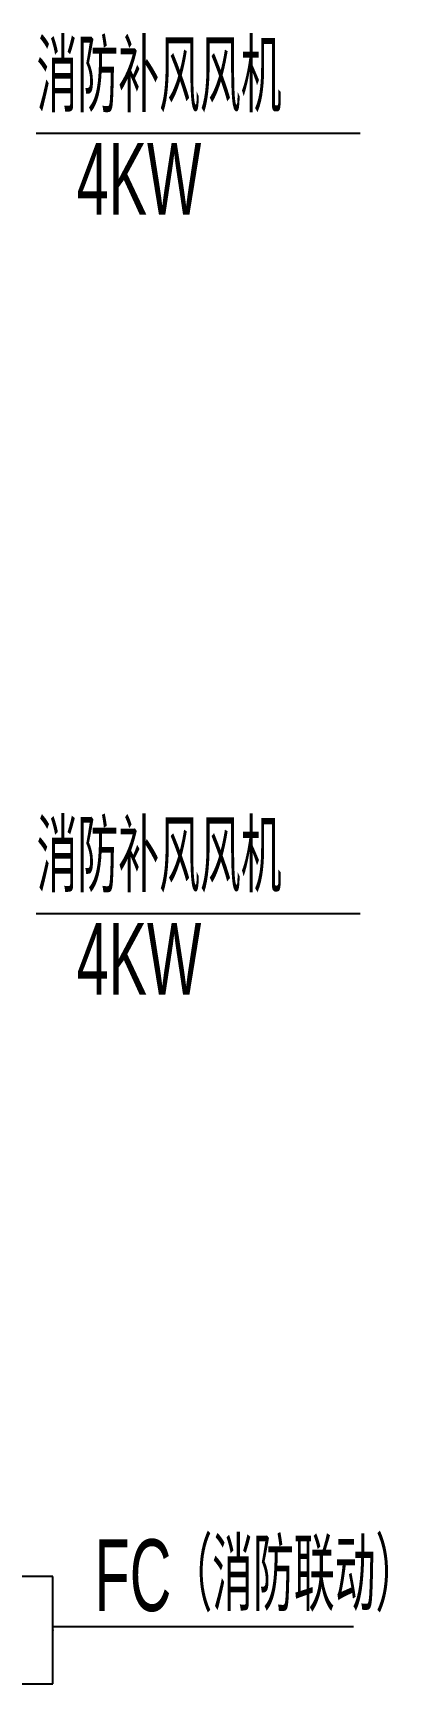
# Model space of a CAD drawing. Extents: x 776418 to 2076422, y -1170708 to 498544.
# Drawn here: x 1002067 to 1004048, y -316316 to -307108 of the extents above; entities that cross this region are included whole.
import ezdxf
from ezdxf.enums import TextEntityAlignment as Align

# ---------------------------------------------------------------- set-up
doc = ezdxf.new("R2010")
doc.units = 0
doc.header["$LTSCALE"] = 1000
doc.header["$MEASUREMENT"] = 0
doc.layers.get('0').update_dxf_attribs({"linetype": 'CONTINUOUS'})
doc.layers.add('D-TEXT', color=7, linetype='CONTINUOUS')
doc.layers.add('EQUIP-箱柜', color=3, linetype='CONTINUOUS')
doc.styles.add('_JD', font='ros.shx', dxfattribs={"width": 0.8, "bigfont": 'JD.shx'})
doc.styles.add('_TEL_DIM', font='SIMPLEX', dxfattribs={"width": 0.7, "height": 3.5, "bigfont": 'HZTXT'})

# ---------------------------------------------------------------- blocks, each defined once
blk = doc.blocks.new('$equip_U$00000105(JDQINJING)')
for p, q in [((0.5, 1), (-0.5, 1)), ((-0.5, 1), (-0.5, 0)), ((0.5, 0), (0.5, 1)), ((-0.5, 0), (0.5, 0))]:
    blk.add_line(p, q)
for p in [(0, 1), (-0.5, 0.5), (0.5, 0.5), (0, 0)]:
    blk.add_point(p)
at = {"color": 7, "style": '_TEL_DIM'}
blk.add_attdef('$TEXT$', text='', height=0.4, dxfattribs=at).set_placement((-0.002430277178063989, 0.5065997359342873), align=Align.MIDDLE_CENTER)
at = {"color": 7, "style": '_TEL_DIM', "flags": 1}
blk.add_attdef('A', text='', height=2e-05, dxfattribs=at).set_placement((0, 0), align=Align.MIDDLE_CENTER)

msp = doc.modelspace()

# ---------------------------------------------------------------- linework, layer by layer
at = {"layer": 'D-TEXT'}
for p, q in [((1002084.235527236, -307666.883722437, -0.0001698192108816778), (1003893.345786905, -307666.883722437, -0.0001698192108816778)), ((1002084.235527236, -312017.7821052301, -0.0001698192108816778), (1003893.345786905, -312017.7821052301, -0.0001698192108816778)), ((1002177.700966371, -315994.3299282701, -0.0001698192108816778), (1003855.050270279, -315994.3299282701, -0.0001698192108816778))]:
    msp.add_line(p, q, dxfattribs=at)

# ---------------------------------------------------------------- block references
at = {"layer": 'EQUIP-箱柜', "xscale": 600, "yscale": 600, "zscale": 600}
msp.add_blockref('$equip_U$00000105(JDQINJING)', (1001877.700966371, -316315.5166083141, -0.0001698192108816778), dxfattribs=at).add_auto_attribs({'$TEXT$': 'C'})

# ---------------------------------------------------------------- texts
at = {"layer": 'D-TEXT', "style": '_JD', "width": 0.6}
for s, p in [('消防补风风机', (1002086.913379444, -307549.8645687647, -0.0001698192108816778)), ('4KW', (1002310.644446081, -308120.7471820771, -124.4601698192113)), ('消防补风风机', (1002086.913379444, -311900.7629515579, -0.0001698192108816778)), ('4KW', (1002310.644446081, -312471.6455648703, -124.4601698192113)), ('FC（消防联动）', (1002410.999555016, -315908.8270112597, 1146.336712737751))]:
    msp.add_text(s, height=400, dxfattribs=at).set_placement(p)

doc.saveas('drawing.dxf')
